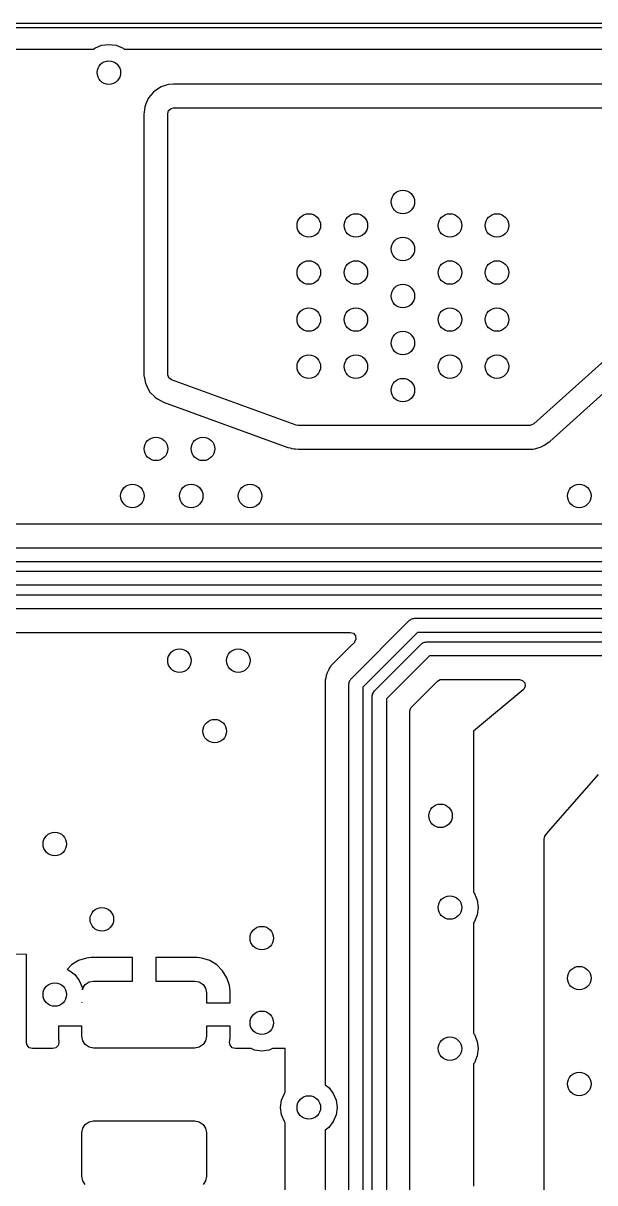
# Model space of a CAD drawing. Extents: x 90 to 175, y -109.5 to -35.9.
# Drawn here: x 127.93 to 140.08, y -60.6 to -35.95 of the extents above; entities that cross this region are included whole.
import ezdxf

# ---------------------------------------------------------------- set-up
doc = ezdxf.new("R2010")
doc.units = 0
doc.layers.add('BLACK', color=7, linetype='CONTINUOUS')

msp = doc.modelspace()

# ---------------------------------------------------------------- linework, layer by layer
at = {"layer": 'BLACK', "linetype": 'CONTINUOUS'}
for p, q in [((90, -35.95), (175, -35.95)), ((174.95, -36.05), (90.05, -36.05)), ((129.423786, -36.5005), (129.45, -36.480385)), ((129.45, -36.480385), (129.594709, -36.420445)), ((129.594709, -36.420445), (129.75, -36.4)), ((129.75, -36.4), (129.905291, -36.420445)), ((129.905291, -36.420445), (130.05, -36.480385)), ((130.05, -36.480385), (130.076214, -36.5005)), ((126.826214, -36.5005), (129.423786, -36.5005)), ((130.076214, -36.5005), (144.173786, -36.5005)), ((130.688659, -37.424923), (130.594433, -37.533664)), ((130.741451, -37.379179), (130.688659, -37.424923)), ((130.741462, -37.379171), (130.741451, -37.379179)), ((130.862496, -37.301386), (130.741462, -37.379171)), ((130.862502, -37.301383), (130.862496, -37.301386)), ((130.965027, -37.26726), (130.862502, -37.301383)), ((131.016537, -37.256054), (130.965027, -37.26726)), ((131.016549, -37.256052), (131.016537, -37.256054)), ((131.12399, -37.244501), (131.016549, -37.256052)), ((131.123991, -37.2445), (131.12399, -37.244501)), ((131.124, -37.2445), (131.123991, -37.2445)), ((141.126, -37.2445), (131.124, -37.2445)), ((130.534664, -37.664534), (130.514978, -37.731575)), ((130.59443, -37.533668), (130.534664, -37.664534)), ((130.594433, -37.533664), (130.59443, -37.533668)), ((130.494502, -37.87399), (130.4945, -37.874001)), ((130.4945, -37.874001), (130.4945, -43.423215)), ((130.498595, -37.845516), (130.494502, -37.87399)), ((130.514976, -37.73158), (130.498595, -37.845516)), ((130.514978, -37.731575), (130.514976, -37.73158)), ((131, -37.874), (131.019685, -37.806961)), ((131, -43.413147), (131, -37.874)), ((131.019685, -37.806961), (131.072489, -37.761206)), ((131.072489, -37.761206), (131.124, -37.75)), ((131.124, -37.75), (141.126, -37.75)), ((141.208952, -42.286943), (138.785369, -44.468168)), ((130.4945, -43.423215), (130.495294, -43.443137)), ((130.495294, -43.443137), (130.496495, -43.463222)), ((130.496495, -43.463222), (130.528233, -43.603553)), ((130.528233, -43.603553), (130.528235, -43.603559)), ((130.528235, -43.603559), (130.553188, -43.668817)), ((131.000393, -43.42301), (131, -43.413147)), ((131.025348, -43.488272), (131.000393, -43.42301)), ((131.081624, -43.529681), (131.025348, -43.488272)), ((133.729468, -44.492534), (131.081624, -43.529681)), ((130.553188, -43.668817), (130.553826, -43.670051)), ((130.553826, -43.670051), (130.554399, -43.67099)), ((130.554399, -43.67099), (130.623181, -43.794527)), ((130.623181, -43.794527), (130.623182, -43.794528)), ((130.623182, -43.794528), (130.623183, -43.794529)), ((130.623183, -43.794529), (130.725756, -43.895426)), ((139.123531, -44.843903), (140.338978, -43.75)), ((130.725756, -43.895426), (130.729601, -43.898255)), ((130.729601, -43.898255), (130.782029, -43.936833)), ((130.782029, -43.936833), (130.782035, -43.936837)), ((130.782035, -43.936837), (130.908867, -44.004744)), ((130.908867, -44.004744), (130.908873, -44.004747)), ((130.908873, -44.004747), (133.556717, -44.9676)), ((133.771844, -44.5), (133.729468, -44.492534)), ((138.702417, -44.5), (133.771844, -44.5)), ((138.72237, -44.498384), (138.702417, -44.5)), ((138.785369, -44.468168), (138.72237, -44.498384)), ((139.003976, -44.923954), (139.123531, -44.843903)), ((133.556717, -44.9676), (133.604206, -44.980313)), ((133.604206, -44.980313), (133.641757, -44.990366)), ((133.641757, -44.990366), (133.684133, -44.997832)), ((133.684133, -44.997832), (133.684132, -44.997832)), ((133.684132, -44.997832), (133.71337, -45.000388)), ((133.71337, -45.000388), (133.771844, -45.0055)), ((133.771844, -45.0055), (133.771848, -45.0055)), ((133.771848, -45.0055), (138.712632, -45.0055)), ((138.712632, -45.0055), (138.733044, -45.004675)), ((138.733044, -45.004675), (138.74811, -45.003454)), ((138.74811, -45.003454), (138.763177, -45.002234)), ((138.763177, -45.002234), (138.803712, -44.997296)), ((138.803712, -44.997296), (138.940977, -44.95417)), ((138.940977, -44.95417), (139.003976, -44.923954)), ((130.246202, -46.5995), (122.835506, -46.5995)), ((130.25, -46.6), (130.246202, -46.5995)), ((130.253798, -46.5995), (130.25, -46.6)), ((131.496202, -46.5995), (130.253798, -46.5995)), ((131.5, -46.6), (131.496202, -46.5995)), ((131.503798, -46.5995), (131.5, -46.6)), ((132.746202, -46.5995), (131.503798, -46.5995)), ((132.75, -46.6), (132.746202, -46.5995)), ((132.753798, -46.5995), (132.75, -46.6)), ((139.746202, -46.5995), (132.753798, -46.5995)), ((139.75, -46.6), (139.746202, -46.5995)), ((139.753798, -46.5995), (139.75, -46.6)), ((140.746202, -46.5995), (139.753798, -46.5995)), ((122.75, -47.1), (156.25, -47.1)), ((156.187868, -47.4), (122.812132, -47.4)), ((124.047918, -47.6), (156.042894, -47.6)), ((155.980762, -47.9), (124.11005, -47.9)), ((126.5, -48.1), (155.5, -48.1)), ((155.437868, -48.4), (126.562132, -48.4)), ((134.893934, -49.893934), (136.143934, -48.643934)), ((136.143934, -48.643934), (136.161035, -48.63406)), ((136.161035, -48.63406), (136.175, -48.620096)), ((136.175, -48.620096), (136.194074, -48.614984)), ((136.194074, -48.614984), (136.211177, -48.605111)), ((136.211177, -48.605111), (136.230925, -48.605111)), ((136.230925, -48.605111), (136.25, -48.6)), ((136.25, -48.6), (155.292894, -48.6)), ((126.820808, -48.9005), (131.246202, -48.9005)), ((131.246202, -48.9005), (131.25, -48.9)), ((131.25, -48.9), (131.253798, -48.9005)), ((131.253798, -48.9005), (132.496202, -48.9005)), ((132.496202, -48.9005), (132.5, -48.9)), ((132.5, -48.9), (132.503798, -48.9005)), ((132.503798, -48.9005), (134.880192, -48.9005)), ((134.880192, -48.9005), (134.947231, -48.920185)), ((134.947231, -48.920185), (134.992986, -48.972989)), ((135.00293, -49.042147), (134.973905, -49.105703)), ((134.992986, -48.972989), (135.00293, -49.042147)), ((136.312132, -48.9), (135.15, -50.062132)), ((155.230762, -48.9), (136.312132, -48.9)), ((134.871873, -49.208179), (134.600484, -49.479568)), ((134.967877, -49.112175), (134.871873, -49.208179)), ((134.973905, -49.105703), (134.967877, -49.112175)), ((135.393934, -50.143934), (136.393934, -49.143934)), ((136.393934, -49.143934), (136.411035, -49.13406)), ((136.411035, -49.13406), (136.425, -49.120096)), ((136.425, -49.120096), (136.444074, -49.114984)), ((136.444074, -49.114984), (136.461177, -49.105111)), ((136.461177, -49.105111), (136.480925, -49.105111)), ((136.480925, -49.105111), (136.5, -49.1)), ((136.5, -49.1), (155.085788, -49.1)), ((134.532809, -49.547244), (134.521949, -49.558104)), ((134.557434, -49.521021), (134.532809, -49.547244)), ((134.582059, -49.494798), (134.557434, -49.521021)), ((134.588065, -49.48983), (134.582059, -49.494798)), ((134.600484, -49.479568), (134.58791, -49.489643)), ((134.58791, -49.489643), (134.588065, -49.48983)), ((136.562132, -49.4), (135.65, -50.312132)), ((155.023656, -49.4), (136.562132, -49.4)), ((134.385091, -49.779199), (134.378791, -49.797601)), ((134.390372, -49.758631), (134.385091, -49.779199)), ((134.413777, -49.716058), (134.390372, -49.75863)), ((134.390372, -49.75863), (134.390372, -49.758631)), ((134.416348, -49.710811), (134.413777, -49.716058)), ((134.435636, -49.666238), (134.416348, -49.710811)), ((134.43564, -49.666232), (134.435636, -49.666238)), ((134.448646, -49.649464), (134.43564, -49.666232)), ((134.459322, -49.633213), (134.448646, -49.649464)), ((134.469552, -49.614606), (134.459322, -49.633213)), ((134.502801, -49.579197), (134.469552, -49.614606)), ((134.506587, -49.574765), (134.502801, -49.579197)), ((134.511078, -49.568977), (134.506587, -49.574765)), ((134.511088, -49.568965), (134.511078, -49.568977)), ((134.521949, -49.558104), (134.511088, -49.568965)), ((134.347973, -49.958444), (134.344653, -49.979403)), ((134.344653, -49.979403), (134.349225, -50.027767)), ((134.3495, -49.939044), (134.347973, -49.958444)), ((134.349225, -50.027767), (134.3495, -50.033606)), ((134.361581, -49.87077), (134.3495, -49.917818)), ((134.3495, -49.917818), (134.3495, -49.939044)), ((134.3495, -50.033606), (134.3495, -58.518367)), ((134.362766, -49.865047), (134.361581, -49.87077)), ((134.370364, -49.817073), (134.362766, -49.865047)), ((134.378791, -49.797601), (134.370364, -49.817073)), ((134.85, -50), (134.855111, -49.980925)), ((134.85, -66.187868), (134.85, -50)), ((134.855111, -49.961177), (134.864984, -49.944074)), ((134.855111, -49.980925), (134.855111, -49.961177)), ((134.864984, -49.944074), (134.870096, -49.925)), ((134.870096, -49.925), (134.88406, -49.911035)), ((134.88406, -49.911035), (134.893934, -49.893934)), ((136.186819, -50.483127), (136.733127, -49.936819)), ((136.733127, -49.936819), (136.79445, -49.903334)), ((136.79445, -49.903334), (136.820808, -49.9005)), ((136.820808, -49.9005), (138.476906, -49.9005)), ((138.476906, -49.9005), (138.543945, -49.920185)), ((138.543945, -49.920185), (138.5897, -49.972989)), ((138.599644, -50.042147), (138.570619, -50.105703)), ((138.5897, -49.972989), (138.599644, -50.042147)), ((135.15, -50.062132), (135.15, -66.25)), ((135.35, -50.25), (135.355111, -50.230925)), ((135.35, -66.437868), (135.35, -50.25)), ((135.355111, -50.211177), (135.364984, -50.194074)), ((135.355111, -50.230925), (135.355111, -50.211177)), ((135.364984, -50.194074), (135.370096, -50.175)), ((135.370096, -50.175), (135.38406, -50.161035)), ((135.38406, -50.161035), (135.393934, -50.143934)), ((138.556289, -50.119759), (137.5, -50.999999)), ((138.570619, -50.105703), (138.556289, -50.119759)), ((135.65, -50.312132), (135.65, -66.5)), ((136.1505, -50.570808), (136.170185, -50.503769)), ((136.170185, -50.503769), (136.186819, -50.483127)), ((136.1505, -66.4664), (136.1505, -50.570808)), ((137.5, -50.999999), (137.5, -54.424437)), ((139.148516, -53.080268), (140.159962, -51.924327)), ((139, -53.296592), (139.019685, -53.229553)), ((139.019685, -53.229553), (139.03068, -53.214937)), ((139.03068, -53.214937), (139.148516, -53.080268)), ((139, -53.75), (139, -53.296592)), ((139, -56.33), (139, -53.75)), ((137.5, -54.424437), (137.519615, -54.45)), ((137.519615, -54.45), (137.579555, -54.594709)), ((137.579555, -54.594709), (137.6, -54.75)), ((137.579555, -54.905291), (137.519615, -55.05)), ((137.6, -54.75), (137.579555, -54.905291)), ((137.519615, -55.05), (137.5, -55.075562)), ((137.5, -55.075562), (137.5, -57.424437)), ((127.999999, -55.749999), (122.605458, -55.646257)), ((128, -55.75), (127.999999, -55.749999)), ((128, -56.775), (128, -55.75)), ((129.105876, -55.878143), (128.956655, -55.970184)), ((129.105881, -55.878141), (129.105876, -55.878143)), ((129.272303, -55.822994), (129.105881, -55.878141)), ((129.27231, -55.822993), (129.272303, -55.822994)), ((129.375014, -55.8125), (129.27231, -55.822993)), ((130.25, -55.8125), (129.375014, -55.8125)), ((130.25, -56.3125), (130.25, -55.8125)), ((131.624985, -55.8125), (130.75, -55.8125)), ((130.75, -55.8125), (130.75, -56.3125)), ((131.727689, -55.822993), (131.624985, -55.8125)), ((131.727696, -55.822994), (131.727689, -55.822993)), ((131.894118, -55.878141), (131.727696, -55.822994)), ((131.894123, -55.878143), (131.894118, -55.878141)), ((132.043344, -55.970184), (131.894123, -55.878143)), ((128.956655, -55.970184), (128.862137, -56.064701)), ((128.862137, -56.064701), (128.9, -56.080385)), ((128.9, -56.080385), (129.024264, -56.175736)), ((129.024264, -56.175736), (129.119615, -56.3)), ((132.167315, -56.094155), (132.043344, -55.970184)), ((132.259356, -56.243376), (132.167315, -56.094155)), ((129.119615, -56.3), (129.179555, -56.444709)), ((129.179555, -56.444709), (129.187072, -56.501808)), ((129.19403, -56.46683), (129.248224, -56.385724)), ((129.248224, -56.385724), (129.32933, -56.33153)), ((129.32933, -56.33153), (129.425002, -56.312501)), ((129.425002, -56.312501), (130.25, -56.3125)), ((130.75, -56.3125), (131.574999, -56.3125)), ((131.574999, -56.3125), (131.67067, -56.33153)), ((131.67067, -56.33153), (131.751776, -56.385724)), ((131.751776, -56.385724), (131.80597, -56.46683)), ((132.259358, -56.243381), (132.259356, -56.243376)), ((132.314505, -56.409803), (132.259358, -56.243381)), ((132.314506, -56.40981), (132.314505, -56.409803)), ((132.324999, -56.512514), (132.314506, -56.40981)), ((139, -59.03), (139, -56.33)), ((129.187072, -56.501808), (129.19403, -56.46683)), ((131.80597, -56.46683), (131.824999, -56.562502)), ((131.824999, -56.562502), (131.824999, -56.775)), ((132.325, -56.512527), (132.324999, -56.512514)), ((132.325, -56.775), (132.325, -56.512527)), ((128, -57.626), (128, -56.775)), ((129.175, -56.766287), (129.171391, -56.775)), ((129.171391, -56.775), (129.175, -56.775)), ((129.175, -56.775), (129.175, -56.766287)), ((131.824999, -56.775), (132.325, -56.775)), ((129.175001, -57.275), (128.675, -57.275)), ((128.675, -57.275), (128.675, -57.537485)), ((129.175001, -57.487498), (129.175001, -57.275)), ((132.325, -57.275), (131.825, -57.275)), ((131.825, -57.275), (131.825, -57.487499)), ((132.325, -57.537472), (132.325, -57.275)), ((137.5, -57.424437), (137.519615, -57.45)), ((128.011206, -57.677511), (128, -57.626)), ((128.056961, -57.730315), (128.011206, -57.677511)), ((128.669987, -57.68209), (128.622106, -57.732975)), ((128.682756, -57.613397), (128.669987, -57.68209)), ((128.675, -57.537485), (128.682756, -57.613397)), ((129.19403, -57.58317), (129.175001, -57.487498)), ((129.248224, -57.664276), (129.19403, -57.58317)), ((129.32933, -57.71847), (129.248224, -57.664276)), ((131.751776, -57.664276), (131.67067, -57.71847)), ((131.80597, -57.58317), (131.751776, -57.664276)), ((131.825, -57.487499), (131.80597, -57.58317)), ((132.317244, -57.613397), (132.324999, -57.537485)), ((132.327808, -57.677511), (132.317244, -57.613397)), ((132.324999, -57.537485), (132.325, -57.537472)), ((132.373563, -57.730315), (132.327808, -57.677511)), ((137.519615, -57.45), (137.579555, -57.594709)), ((137.579555, -57.594709), (137.6, -57.75)), ((128.124, -57.75), (128.056961, -57.730315)), ((128.559398, -57.75), (128.124, -57.75)), ((128.622106, -57.732975), (128.559398, -57.75)), ((129.425001, -57.7375), (129.32933, -57.71847)), ((131.574998, -57.737499), (129.425001, -57.7375)), ((131.67067, -57.71847), (131.574998, -57.737499)), ((132.440602, -57.75), (132.373563, -57.730315)), ((132.773356, -57.75), (132.440602, -57.75)), ((132.844709, -57.779555), (132.773356, -57.75)), ((133, -57.8), (132.844709, -57.779555)), ((133.155291, -57.779555), (133, -57.8)), ((133.226644, -57.75), (133.155291, -57.779555)), ((133.5, -57.75), (133.226644, -57.75)), ((133.5, -58.674437), (133.5, -57.75)), ((137.579555, -57.905291), (137.519615, -58.05)), ((137.6, -57.75), (137.579555, -57.905291)), ((137.519615, -58.05), (137.5, -58.075562)), ((137.5, -58.075562), (137.5, -60.674437)), ((134.3495, -58.518367), (134.424264, -58.575736)), ((134.424264, -58.575736), (134.519615, -58.7)), ((133.4, -59), (133.420445, -58.844709)), ((133.420445, -58.844709), (133.480385, -58.7)), ((133.480385, -58.7), (133.5, -58.674437)), ((134.519615, -58.7), (134.579555, -58.844709)), ((134.579555, -58.844709), (134.6, -59)), ((133.420445, -59.155291), (133.4, -59)), ((133.480385, -59.3), (133.420445, -59.155291)), ((134.579555, -59.155291), (134.519615, -59.3)), ((134.6, -59), (134.579555, -59.155291)), ((139, -59.53), (139, -59.03)), ((129.19403, -59.44183), (129.248224, -59.360724)), ((129.248224, -59.360724), (129.32933, -59.30653)), ((129.32933, -59.30653), (129.425002, -59.287501)), ((129.425002, -59.287501), (131.574999, -59.2875)), ((131.574999, -59.2875), (131.67067, -59.30653)), ((131.67067, -59.30653), (131.751776, -59.360724)), ((131.751776, -59.360724), (131.80597, -59.44183)), ((133.5, -59.325562), (133.480385, -59.3)), ((133.5, -61.174437), (133.5, -59.325562)), ((134.519615, -59.3), (134.424264, -59.424264)), ((129.175, -59.537501), (129.19403, -59.44183)), ((129.175001, -60.462498), (129.175, -59.537501)), ((131.80597, -59.44183), (131.824999, -59.537502)), ((131.824999, -59.537502), (131.825, -60.462499)), ((134.424264, -59.424264), (134.3495, -59.481632)), ((134.3495, -59.481632), (134.3495, -61.018367)), ((139, -61.13), (139, -59.53)), ((129.19403, -60.55817), (129.175001, -60.462498)), ((129.248224, -60.639276), (129.19403, -60.55817)), ((131.80597, -60.55817), (131.751776, -60.639276)), ((131.825, -60.462499), (131.80597, -60.55817))]:
    msp.add_line(p, q, dxfattribs=at)
at = {"layer": 'BLACK'}
for centre in [(129.75, -37), (136, -39.75), (134, -40.25), (135, -40.25), (137, -40.25), (138, -40.25), (136, -40.75), (134, -41.25), (135, -41.25), (137, -41.25), (138, -41.25), (136, -41.75), (134, -42.25), (135, -42.25), (137, -42.25), (138, -42.25), (136, -42.75), (134, -43.25), (135, -43.25), (137, -43.25), (138, -43.25), (136, -43.75), (130.75, -45), (131.75, -45), (130.25, -46), (131.5, -46), (132.75, -46), (139.75, -46), (131.25, -49.5), (132.5, -49.5), (132, -51), (136.8, -52.8), (128.6, -53.4), (137, -54.75), (129.6, -55), (133, -55.4), (139.75, -56.25), (128.6, -56.6), (133, -57.2), (137, -57.75), (139.75, -58.5), (134, -59)]:
    msp.add_circle(centre, 0.25, dxfattribs=at)

doc.saveas('drawing.dxf')
